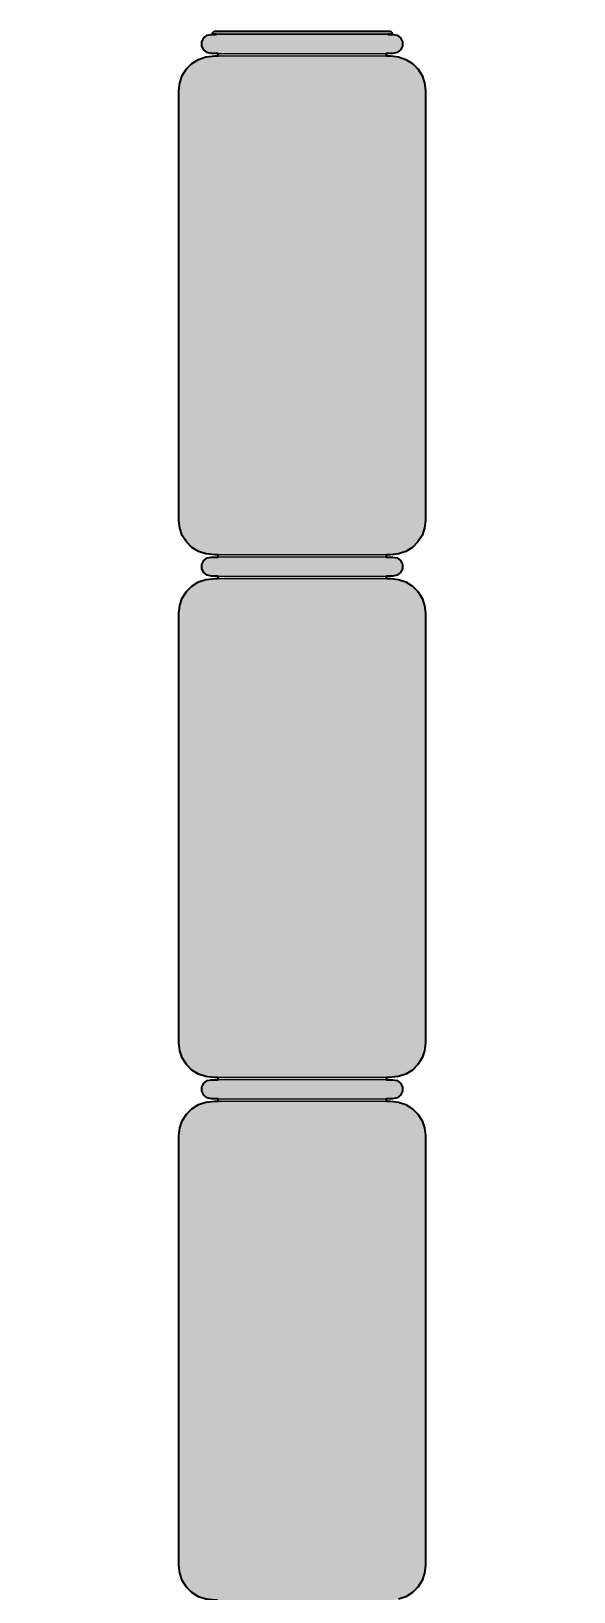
# Model space of a CAD drawing. Header units: millimetres. Extents: x -32 to 1847, y -56 to 3109.
# Drawn here: x 111 to 661, y 1526 to 3109 of the extents above; entities that cross this region are included whole.
import ezdxf

# ---------------------------------------------------------------- set-up
doc = ezdxf.new("R2010")
doc.units = ezdxf.units.MM
doc.layers.add('Blocks', color=7, linetype='Continuous')
doc.layers.add('Blocks$Fill', color=7, linetype='Continuous', true_color=0xffffff)
doc.layers.add('Blocks$Inner', color=7, linetype='Continuous', lineweight=25, true_color=0x007f00)
doc.layers.add('Blocks$Outline', color=7, linetype='Continuous', lineweight=35, true_color=0xff3f3f)

# ---------------------------------------------------------------- blocks, each defined once
blk = doc.blocks.new('Noctambule Floor 4 High Cylinder Floor Lamp Front')
at = {"layer": 'Blocks$Fill'}
blk.add_hatch(color=256, dxfattribs=at).paths.add_polyline_path([(327.8, 2174.4), (506.7, 2174.4), (508.2, 2172.9), (508.2, 2171.9), (507.7, 2171.4), (507.6, 2171.4), (504.1, 2171.4), (504.2, 2171.2), (508.9, 2171.2), (513.5, 2170.3), (513.5, 2170.3), (516.9, 2167.6), (518.7, 2163.7), (518.7, 2159.4), (516.9, 2155.5), (513.5, 2152.9), (509.1, 2151.9), (508.4, 2151.9), (502.1, 2151.9), (502.1, 2149.7), (501.8, 2149.7), (501.8, 2149.7), (501.9, 2149.7), (503, 2149.4), (507.1, 2149.4), (514.9, 2148.5), (522.3, 2145.9), (528.9, 2141.8), (534.5, 2136.2), (538.6, 2129.6), (541.2, 2122.2), (542, 2114.4), (542, 1678.4), (541.2, 1670.6), (538.6, 1663.2), (534.5, 1656.6), (528.9, 1651), (522.3, 1646.9), (514.9, 1644.3), (507.1, 1643.4), (505.2, 1643.4), (503, 1643.4), (502.1, 1643.2), (502.1, 1641.2), (508.9, 1641.2), (513.5, 1640.3), (516.9, 1637.6), (518.7, 1633.7), (518.7, 1629.4), (516.9, 1625.5), (513.5, 1622.9), (509.1, 1621.9), (508.4, 1621.9), (502.1, 1621.9), (502.1, 1619.7), (501.8, 1619.7), (501.9, 1619.7), (503, 1619.4), (507.1, 1619.4), (514.9, 1618.5), (522.3, 1615.9), (528.9, 1611.8), (534.5, 1606.2), (538.6, 1599.6), (541.2, 1592.2), (542, 1584.4), (542, 1148.4), (541.2, 1140.6), (538.6, 1133.2), (534.5, 1126.6), (528.9, 1121), (522.3, 1116.9), (514.9, 1114.3), (514.1, 1114.3), (505.2, 1113.4), (503, 1113.4), (502.1, 1113.2), (502.1, 1111.2), (508.9, 1111.2), (513.5, 1110.3), (516.9, 1107.6), (518.7, 1103.7), (518.7, 1099.4), (516.9, 1095.5), (513.5, 1092.9), (509.1, 1091.9), (508.4, 1091.9), (502.1, 1091.9), (502.1, 1089.7), (501.8, 1089.7), (501.9, 1089.7), (503, 1089.4), (507.1, 1089.4), (514.9, 1088.5), (522.3, 1085.9), (528.9, 1081.8), (534.5, 1076.2), (538.6, 1069.6), (541.2, 1062.2), (542, 1054.4), (542, 618.4), (541.2, 610.6), (538.6, 603.2), (534.5, 596.6), (528.9, 591), (522.3, 586.9), (514.9, 584.3), (507.1, 583.4), (505.2, 583.4), (503, 583.4), (502.1, 583.2), (502.1, 581.2), (509.2, 581.2), (509.4, 581.2), (513.6, 580.3), (517, 577.6), (518.8, 573.7), (518.8, 569.4), (517, 565.5), (513.6, 562.9), (513, 562.9), (509.1, 561.9), (507.8, 561.9), (502.1, 561.9), (502.1, 559.9), (503, 559.7), (507.1, 559.7), (514.9, 558.8), (522.3, 556.2), (528.9, 552.1), (534.5, 546.5), (538.6, 539.9), (541.2, 532.5), (542, 524.7), (542, 88.7), (541.2, 80.9), (538.6, 73.5), (534.5, 66.9), (528.9, 61.3), (522.3, 57.2), (514.9, 54.6), (507.1, 53.7), (505.2, 53.7), (503, 53.7), (502.1, 53.5), (502.1, 51.5), (509.2, 51.5), (509.4, 51.5), (513.6, 50.6), (517, 47.9), (518.8, 44), (518.8, 39.7), (517, 35.8), (513.6, 33.2), (513, 33.2), (509.1, 32.2), (509, 32.2), (507.6, 12.9), (507.3, 12.3), (506.6, 12), (691.9, 12), (692.4, 11.5), (692.4, 7.5), (691.9, 7), (691.6, 7), (667.7, 7), (667.7, 0), (667.3, 0), (642.7, 0), (642.7, 7), (576.9, 7), (576.9, 0), (576.5, 0), (551.9, 0), (551.9, 7), (429.9, 7), (429.9, 0), (429.5, 0), (404.9, 0), (404.9, 7), (283, 7), (283, 0), (282.6, 0), (258, 0), (258, 7), (192.2, 7), (192.2, 0), (191.8, 0), (167.2, 0), (167.2, 7), (142.9, 7), (142.4, 7.5), (142.4, 11.5), (142.9, 12), (143.2, 12), (329.5, 12), (328.9, 12.3), (328.6, 12.9), (327.1, 32.2), (324.8, 32.2), (320.6, 33.2), (317.2, 35.8), (315.4, 39.7), (315.4, 44), (317.2, 47.9), (320.6, 50.6), (325.3, 51.5), (326.7, 51.5), (332.1, 51.5), (332.1, 53.5), (331.2, 53.7), (328.7, 53.7), (320.1, 54.6), (319.3, 54.6), (311.9, 57.2), (305.3, 61.3), (299.7, 66.9), (295.6, 73.5), (293, 80.9), (292.1, 88.7), (292.1, 524.7), (293, 532.5), (295.6, 539.9), (299.7, 546.5), (305.3, 552.1), (311.9, 556.2), (319.3, 558.8), (320.1, 558.8), (328.5, 559.7), (330.6, 559.7), (331.2, 559.7), (332.1, 559.9), (332.1, 561.9), (324.8, 561.9), (320.6, 562.9), (317.2, 565.5), (315.4, 569.4), (315.4, 573.7), (317.2, 577.6), (320.6, 580.3), (325.3, 581.2), (326.7, 581.2), (332.1, 581.2), (332.1, 583.2), (331.2, 583.4), (328.7, 583.4), (320.1, 584.3), (319.3, 584.3), (311.9, 586.9), (305.3, 591), (299.7, 596.6), (295.6, 603.2), (293, 610.6), (292.1, 618.4), (292.1, 1054.4), (293, 1062.2), (295.6, 1069.6), (299.7, 1076.2), (305.3, 1081.8), (311.9, 1085.9), (319.3, 1088.5), (320.1, 1088.5), (328.5, 1089.4), (330.6, 1089.4), (331.5, 1089.4), (332.3, 1089.7), (332.4, 1089.7), (332.3, 1089.7), (332.1, 1089.7), (332.1, 1091.9), (325.1, 1091.9), (320.7, 1092.9), (317.3, 1095.5), (315.4, 1099.4), (315.4, 1103.7), (317.3, 1107.6), (320.7, 1110.3), (324.7, 1111.2), (325.1, 1111.2), (332.1, 1111.2), (332.1, 1113.2), (331.2, 1113.4), (328.7, 1113.4), (321.6, 1114.1), (320.1, 1114.3), (319.3, 1114.3), (311.9, 1116.9), (305.3, 1121), (299.7, 1126.6), (295.6, 1133.2), (293, 1140.6), (292.1, 1148.4), (292.1, 1584.4), (293, 1592.2), (295.6, 1599.6), (299.7, 1606.2), (305.3, 1611.8), (311.9, 1615.9), (319.3, 1618.5), (320.1, 1618.5), (328.5, 1619.4), (330.6, 1619.4), (331.5, 1619.4), (332.3, 1619.7), (332.4, 1619.7), (332.3, 1619.7), (332.1, 1619.7), (332.1, 1621.9), (325.1, 1621.9), (320.7, 1622.9), (317.3, 1625.5), (315.4, 1629.4), (315.4, 1633.7), (317.3, 1637.6), (320.7, 1640.3), (324.7, 1641.2), (325.1, 1641.2), (332.1, 1641.2), (332.1, 1643.2), (331.2, 1643.4), (328.7, 1643.4), (320.1, 1644.3), (319.3, 1644.3), (311.9, 1646.9), (305.3, 1651), (299.7, 1656.6), (295.6, 1663.2), (293, 1670.6), (292.1, 1678.4), (292.1, 2114.4), (293, 2122.2), (295.6, 2129.6), (299.7, 2136.2), (305.3, 2141.8), (311.9, 2145.9), (319.3, 2148.5), (320.1, 2148.5), (328.5, 2149.4), (330.6, 2149.4), (331.5, 2149.4), (332.3, 2149.7), (332.4, 2149.7), (332.3, 2149.7), (332.1, 2149.7), (332.1, 2151.9), (325.1, 2151.9), (320.7, 2152.9), (317.3, 2155.5), (315.4, 2159.4), (315.4, 2163.7), (317.3, 2167.6), (320.7, 2170.3), (324.7, 2171.2), (325.1, 2171.2), (330.3, 2171.2), (330.3, 2171.2), (330.2, 2171.3), (330, 2171.4), (326.8, 2171.4), (326.3, 2171.9), (326.3, 2172.9)], flags=0)
at = {"layer": 'Blocks$Inner'}
for points in [[(325.1, 2171.2), (324.7, 2171.2), (320.7, 2170.3), (317.3, 2167.6), (315.4, 2163.7), (315.4, 2159.4), (317.3, 2155.5), (320.7, 2152.9), (325.1, 2151.9), (326.4, 2151.9), (328.5, 2151.9), (331.5, 2151.9), (335.3, 2151.9), (339.8, 2151.9), (345.2, 2151.9), (351.2, 2151.9), (357.9, 2151.9), (365.1, 2151.9), (372.8, 2151.9), (381, 2151.9), (389.5, 2151.9), (398.2, 2151.9), (407.2, 2151.9), (416.2, 2151.9), (425.3, 2151.9), (434.3, 2151.9), (443.1, 2151.9), (451.7, 2151.9), (459.9, 2151.9), (467.7, 2151.9), (475, 2151.9), (481.8, 2151.9), (487.9, 2151.9), (493.4, 2151.9), (498.1, 2151.9), (503.7, 2151.9), (506.5, 2151.9), (508.4, 2151.9), (509.1, 2151.9), (513.5, 2152.9), (516.9, 2155.5), (518.7, 2159.4), (518.7, 2163.7), (516.9, 2167.6), (513.5, 2170.3), (513.5, 2170.3), (508.9, 2171.2), (507.5, 2171.2), (505.2, 2171.2), (502.1, 2171.2), (498.1, 2171.2), (491, 2171.2), (486.4, 2171.2), (481, 2171.2), (474.8, 2171.2), (467.8, 2171.2), (460.1, 2171.2), (451.7, 2171.2), (447.2, 2171.2), (440.2, 2171.2), (433, 2171.2), (423.1, 2171.2), (412.8, 2171.2), (407.7, 2171.2), (400, 2171.2), (392.3, 2171.2), (382.4, 2171.2), (372.8, 2171.2), (363.8, 2171.2), (355.6, 2171.2), (351.8, 2171.2), (346.5, 2171.2), (341.8, 2171.2), (336.3, 2171.2), (331.9, 2171.2), (330.1, 2171.2), (328, 2171.2), (326.4, 2171.2), (325.1, 2171.2), (320.7, 2170.3)], [(330.3, 2171.2), (330.3, 2171.2), (330.2, 2171.3), (330, 2171.4)], [(332.1, 2151.9), (332.1, 2149.7), (332.1, 2149.7), (332.3, 2149.7), (332.4, 2149.7), (332.3, 2149.7), (331.5, 2149.4)], [(502.1, 2151.9), (502.1, 2151.9), (502.1, 2149.7), (501.8, 2149.7), (501.8, 2149.7), (501.9, 2149.7), (503, 2149.4)], [(332.1, 1641.2), (332.1, 1643.2), (331.2, 1643.4), (331.2, 1643.4)], [(503, 1643.4), (502.1, 1643.2), (502.1, 1641.2)], [(331.5, 1619.4), (332.3, 1619.7), (332.4, 1619.7), (332.3, 1619.7), (332.1, 1619.7), (332.1, 1619.7), (332.1, 1621.9)], [(502.1, 1621.9), (502.1, 1619.7), (501.8, 1619.7), (501.9, 1619.7), (503, 1619.4)], [(332.1, 1111.2), (332.1, 1113.2), (331.2, 1113.4)], [(502.1, 1111.2), (502.1, 1113.2), (503, 1113.4)], [(305.3, 591), (299.7, 596.6), (295.6, 603.2), (293, 610.6), (292.1, 618.4), (292.1, 1054.4), (293, 1062.2), (295.6, 1069.6), (299.7, 1076.2), (305.3, 1081.8), (311.9, 1085.9), (319.3, 1088.5), (320.1, 1088.5), (328.5, 1089.4), (330.6, 1089.4), (333, 1089.4), (335.5, 1089.4), (338, 1089.4), (340.4, 1089.4), (342.8, 1089.4), (344.9, 1089.4), (349, 1089.4), (352.4, 1089.4), (357.7, 1089.4), (363.5, 1089.4), (370.9, 1089.4), (377.7, 1089.4), (383.8, 1089.4), (389.3, 1089.4), (394.2, 1089.4), (398.6, 1089.4), (402.5, 1089.4), (405.9, 1089.4), (411.8, 1089.4), (420.9, 1089.4), (430, 1089.4), (438.7, 1089.4), (446.1, 1089.4), (452.4, 1089.4), (457.7, 1089.4), (462.2, 1089.4), (466, 1089.4), (469.3, 1089.4), (472, 1089.4), (476.7, 1089.4), (483.2, 1089.4), (489, 1089.4), (497.4, 1089.4), (499.9, 1089.4), (502.6, 1089.4), (504.5, 1089.4), (505.7, 1089.4), (507.1, 1089.4), (507.1, 1089.4), (514.9, 1088.5), (522.3, 1085.9), (528.9, 1081.8), (534.5, 1076.2), (538.6, 1069.6), (541.2, 1062.2), (542, 1054.4), (542, 618.4), (541.2, 610.6), (538.6, 603.2), (534.5, 596.6), (528.9, 591)], [(331.5, 1089.4), (332.3, 1089.7), (332.4, 1089.7), (332.3, 1089.7), (332.1, 1089.7), (332.1, 1089.7), (332.1, 1091.9)], [(502.1, 1091.9), (502.1, 1089.7), (501.8, 1089.7), (501.9, 1089.7), (503, 1089.4)]]:
    blk.add_lwpolyline(points, dxfattribs=at)
for points in [[(507.6, 2171.4), (506.8, 2171.4), (505.1, 2171.4), (502.9, 2171.4), (500.5, 2171.4), (498, 2171.4), (495.5, 2171.4), (493.2, 2171.4), (491, 2171.4), (486.8, 2171.4), (483.3, 2171.4), (477.7, 2171.4), (471.6, 2171.4), (460.6, 2171.4), (452.6, 2171.4), (445.3, 2171.4), (438.9, 2171.4), (433.1, 2171.4), (428, 2171.4), (423.5, 2171.4), (419.6, 2171.4), (412.6, 2171.4), (407.5, 2171.4), (399.7, 2171.4), (392.1, 2171.4), (385, 2171.4), (379.1, 2171.4), (374.1, 2171.4), (369.8, 2171.4), (366.2, 2171.4), (363.1, 2171.4), (358, 2171.4), (350.9, 2171.4), (344.5, 2171.4), (339.6, 2171.4), (335.9, 2171.4), (333.1, 2171.4), (331.1, 2171.4), (329.7, 2171.4), (328.7, 2171.4), (327.9, 2171.4), (327.1, 2171.4), (326.8, 2171.4), (326.3, 2171.9), (326.3, 2172.9), (327.8, 2174.4), (328.5, 2174.4), (329.8, 2174.4), (330.8, 2174.4), (333.5, 2174.4), (338.2, 2174.4), (342.6, 2174.4), (347, 2174.4), (349.6, 2174.4), (356.6, 2174.4), (364.4, 2174.4), (370.7, 2174.4), (377.4, 2174.4), (382, 2174.4), (393.7, 2174.4), (401.3, 2174.4), (414.4, 2174.4), (421.5, 2174.4), (431.2, 2174.4), (441.4, 2174.4), (449, 2174.4), (455.9, 2174.4), (460.1, 2174.4), (467.3, 2174.4), (475.8, 2174.4), (483.5, 2174.4), (488.8, 2174.4), (495.4, 2174.4), (499, 2174.4), (503.6, 2174.4), (505.1, 2174.4), (506.4, 2174.4), (506.7, 2174.4), (508.2, 2172.9), (508.2, 2171.9), (507.7, 2171.4)], [(293, 1670.6), (292.1, 1678.4), (292.1, 2114.4), (293, 2122.2), (295.6, 2129.6), (299.7, 2136.2), (305.3, 2141.8), (311.9, 2145.9), (319.3, 2148.5), (320.1, 2148.5), (328.5, 2149.4), (330.6, 2149.4), (333, 2149.4), (335.5, 2149.4), (338, 2149.4), (340.4, 2149.4), (342.8, 2149.4), (344.9, 2149.4), (349, 2149.4), (352.4, 2149.4), (357.7, 2149.4), (363.5, 2149.4), (370.9, 2149.4), (377.7, 2149.4), (383.8, 2149.4), (389.3, 2149.4), (394.2, 2149.4), (398.6, 2149.4), (402.5, 2149.4), (405.9, 2149.4), (411.8, 2149.4), (420.9, 2149.4), (430, 2149.4), (438.7, 2149.4), (446.1, 2149.4), (452.4, 2149.4), (457.7, 2149.4), (462.2, 2149.4), (466, 2149.4), (469.3, 2149.4), (472, 2149.4), (476.7, 2149.4), (483.2, 2149.4), (489, 2149.4), (497.4, 2149.4), (499.9, 2149.4), (502.6, 2149.4), (504.5, 2149.4), (505.7, 2149.4), (507.1, 2149.4), (507.1, 2149.4), (514.9, 2148.5), (522.3, 2145.9), (528.9, 2141.8), (534.5, 2136.2), (538.6, 2129.6), (541.2, 2122.2), (542, 2114.4), (542, 1678.4), (541.2, 1670.6), (538.6, 1663.2), (534.5, 1656.6), (528.9, 1651), (522.3, 1646.9), (514.9, 1644.3), (507.1, 1643.4), (505.2, 1643.4), (503, 1643.4), (499.9, 1643.4), (496.1, 1643.4), (491.5, 1643.4), (486.1, 1643.4), (480.1, 1643.4), (473.5, 1643.4), (466.4, 1643.4), (458.8, 1643.4), (450.8, 1643.4), (442.4, 1643.4), (433.8, 1643.4), (425.1, 1643.4), (416.3, 1643.4), (407.5, 1643.4), (398.7, 1643.4), (390.2, 1643.4), (381.9, 1643.4), (373.9, 1643.4), (366.4, 1643.4), (359.4, 1643.4), (352.9, 1643.4), (347, 1643.4), (341.8, 1643.4), (337.3, 1643.4), (333.6, 1643.4), (330.7, 1643.4), (328.7, 1643.4), (320.1, 1644.3), (319.3, 1644.3), (311.9, 1646.9), (305.3, 1651), (299.7, 1656.6), (295.6, 1663.2)], [(508.9, 1641.2), (507.5, 1641.2), (505.2, 1641.2), (502.1, 1641.2), (498.1, 1641.2), (491, 1641.2), (486.4, 1641.2), (481, 1641.2), (474.8, 1641.2), (467.8, 1641.2), (460.1, 1641.2), (451.7, 1641.2), (447.2, 1641.2), (440.2, 1641.2), (433, 1641.2), (423.1, 1641.2), (412.8, 1641.2), (407.7, 1641.2), (400, 1641.2), (392.3, 1641.2), (382.4, 1641.2), (372.8, 1641.2), (363.8, 1641.2), (355.6, 1641.2), (351.8, 1641.2), (346.5, 1641.2), (341.8, 1641.2), (336.3, 1641.2), (331.9, 1641.2), (330.1, 1641.2), (328, 1641.2), (326.4, 1641.2), (325.1, 1641.2), (324.7, 1641.2), (320.7, 1640.3), (317.3, 1637.6), (315.4, 1633.7), (315.4, 1629.4), (317.3, 1625.5), (320.7, 1622.9), (325.1, 1621.9), (326.4, 1621.9), (328.5, 1621.9), (331.5, 1621.9), (335.3, 1621.9), (339.8, 1621.9), (345.2, 1621.9), (351.2, 1621.9), (357.9, 1621.9), (365.1, 1621.9), (372.8, 1621.9), (381, 1621.9), (389.5, 1621.9), (398.2, 1621.9), (407.2, 1621.9), (416.2, 1621.9), (425.3, 1621.9), (434.3, 1621.9), (443.1, 1621.9), (451.7, 1621.9), (459.9, 1621.9), (467.7, 1621.9), (475, 1621.9), (481.8, 1621.9), (487.9, 1621.9), (493.4, 1621.9), (498.1, 1621.9), (503.7, 1621.9), (506.5, 1621.9), (508.4, 1621.9), (509.1, 1621.9), (513.5, 1622.9), (516.9, 1625.5), (518.7, 1629.4), (518.7, 1633.7), (516.9, 1637.6), (513.5, 1640.3)], [(293, 1592.2), (295.6, 1599.6), (299.7, 1606.2), (305.3, 1611.8), (311.9, 1615.9), (319.3, 1618.5), (320.1, 1618.5), (328.5, 1619.4), (330.6, 1619.4), (333, 1619.4), (335.5, 1619.4), (338, 1619.4), (340.4, 1619.4), (342.8, 1619.4), (344.9, 1619.4), (349, 1619.4), (352.4, 1619.4), (357.7, 1619.4), (363.5, 1619.4), (370.9, 1619.4), (377.7, 1619.4), (383.8, 1619.4), (389.3, 1619.4), (394.2, 1619.4), (398.6, 1619.4), (402.5, 1619.4), (405.9, 1619.4), (411.8, 1619.4), (420.9, 1619.4), (430, 1619.4), (438.7, 1619.4), (446.1, 1619.4), (452.4, 1619.4), (457.7, 1619.4), (462.2, 1619.4), (466, 1619.4), (469.3, 1619.4), (472, 1619.4), (476.7, 1619.4), (483.2, 1619.4), (489, 1619.4), (497.4, 1619.4), (499.9, 1619.4), (502.6, 1619.4), (504.5, 1619.4), (505.7, 1619.4), (507.1, 1619.4), (507.1, 1619.4), (514.9, 1618.5), (522.3, 1615.9), (528.9, 1611.8), (534.5, 1606.2), (538.6, 1599.6), (541.2, 1592.2), (542, 1584.4), (542, 1148.4), (541.2, 1140.6), (538.6, 1133.2), (534.5, 1126.6), (528.9, 1121), (522.3, 1116.9), (514.9, 1114.3), (514.1, 1114.3), (505.2, 1113.4), (503, 1113.4), (499.9, 1113.4), (496.1, 1113.4), (491.5, 1113.4), (486.1, 1113.4), (480.1, 1113.4), (473.5, 1113.4), (466.4, 1113.4), (458.8, 1113.4), (450.8, 1113.4), (442.4, 1113.4), (433.8, 1113.4), (425.1, 1113.4), (416.3, 1113.4), (407.5, 1113.4), (398.7, 1113.4), (390.2, 1113.4), (381.9, 1113.4), (373.9, 1113.4), (366.4, 1113.4), (359.4, 1113.4), (352.9, 1113.4), (347, 1113.4), (341.8, 1113.4), (337.3, 1113.4), (333.6, 1113.4), (330.7, 1113.4), (328.7, 1113.4), (321.6, 1114.1), (320.1, 1114.3), (319.3, 1114.3), (311.9, 1116.9), (305.3, 1121), (299.7, 1126.6), (295.6, 1133.2), (293, 1140.6), (292.1, 1148.4), (292.1, 1584.4)], [(508.9, 1111.2), (507.5, 1111.2), (505.2, 1111.2), (502.1, 1111.2), (498.1, 1111.2), (491, 1111.2), (486.4, 1111.2), (481, 1111.2), (474.8, 1111.2), (467.8, 1111.2), (460.1, 1111.2), (451.7, 1111.2), (447.2, 1111.2), (440.2, 1111.2), (433, 1111.2), (423.1, 1111.2), (412.8, 1111.2), (407.7, 1111.2), (400, 1111.2), (392.3, 1111.2), (382.4, 1111.2), (372.8, 1111.2), (363.8, 1111.2), (355.6, 1111.2), (351.8, 1111.2), (346.5, 1111.2), (341.8, 1111.2), (336.3, 1111.2), (331.9, 1111.2), (330.1, 1111.2), (328, 1111.2), (326.4, 1111.2), (325.1, 1111.2), (324.7, 1111.2), (320.7, 1110.3), (317.3, 1107.6), (315.4, 1103.7), (315.4, 1099.4), (317.3, 1095.5), (320.7, 1092.9), (325.1, 1091.9), (326.4, 1091.9), (328.5, 1091.9), (331.5, 1091.9), (335.3, 1091.9), (339.8, 1091.9), (345.2, 1091.9), (351.2, 1091.9), (357.9, 1091.9), (365.1, 1091.9), (372.8, 1091.9), (381, 1091.9), (389.5, 1091.9), (398.2, 1091.9), (407.2, 1091.9), (416.2, 1091.9), (425.3, 1091.9), (434.3, 1091.9), (443.1, 1091.9), (451.7, 1091.9), (459.9, 1091.9), (467.7, 1091.9), (475, 1091.9), (481.8, 1091.9), (487.9, 1091.9), (493.4, 1091.9), (498.1, 1091.9), (503.7, 1091.9), (506.5, 1091.9), (508.4, 1091.9), (509.1, 1091.9), (513.5, 1092.9), (516.9, 1095.5), (518.7, 1099.4), (518.7, 1103.7), (516.9, 1107.6), (513.5, 1110.3), (513.5, 1110.3)]]:
    blk.add_lwpolyline(points, close=True, dxfattribs=at)
for points in [[(485.7, 2171.4), (485.6, 2171.2)], [(504.2, 2171.2), (504.1, 2171.4)]]:
    blk.add_open_spline(points, degree=1, dxfattribs=at)
at = {"layer": 'Blocks$Outline'}
for points in [[(332.1, 2151.9), (331.5, 2151.9), (328.5, 2151.9), (326.4, 2151.9), (325.1, 2151.9), (320.7, 2152.9), (317.3, 2155.5), (315.4, 2159.4), (315.4, 2163.7), (317.3, 2167.6), (320.7, 2170.3), (324.7, 2171.2), (325.1, 2171.2)], [(325.1, 2171.2), (326.4, 2171.2), (328, 2171.2), (330.1, 2171.2), (330.3, 2171.2)], [(330, 2171.4), (329.7, 2171.4), (328.7, 2171.4), (327.9, 2171.4), (327.1, 2171.4), (326.8, 2171.4), (326.3, 2171.9), (326.3, 2172.9), (327.8, 2174.4)], [(327.8, 2174.4), (328.5, 2174.4), (329.8, 2174.4), (330.8, 2174.4), (333.5, 2174.4), (338.2, 2174.4), (342.6, 2174.4), (347, 2174.4), (349.6, 2174.4), (356.6, 2174.4), (364.4, 2174.4), (370.7, 2174.4), (377.4, 2174.4), (382, 2174.4), (393.7, 2174.4), (401.3, 2174.4), (414.4, 2174.4), (421.5, 2174.4), (431.2, 2174.4), (441.4, 2174.4), (449, 2174.4), (455.9, 2174.4), (460.1, 2174.4), (467.3, 2174.4), (475.8, 2174.4), (483.5, 2174.4), (488.8, 2174.4), (495.4, 2174.4), (499, 2174.4), (503.6, 2174.4), (505.1, 2174.4), (506.4, 2174.4), (506.7, 2174.4)], [(330.2, 2171.3), (330, 2171.4)], [(330.3, 2171.2), (330.3, 2171.2), (330.2, 2171.3)], [(504.2, 2171.2), (505.2, 2171.2), (507.5, 2171.2), (508.9, 2171.2), (513.5, 2170.3), (513.5, 2170.3), (516.9, 2167.6), (518.7, 2163.7), (518.7, 2159.4), (516.9, 2155.5), (513.5, 2152.9), (509.1, 2151.9), (508.4, 2151.9), (506.5, 2151.9), (503.7, 2151.9), (502.1, 2151.9)], [(507.6, 2171.4), (506.8, 2171.4), (505.1, 2171.4), (504.1, 2171.4)], [(504.1, 2171.4), (504.2, 2171.2)], [(506.7, 2174.4), (508.2, 2172.9), (508.2, 2171.9)], [(508.2, 2171.9), (507.7, 2171.4), (507.6, 2171.4)], [(293, 1670.6), (292.1, 1678.4), (292.1, 2114.4), (293, 2122.2), (295.6, 2129.6), (299.7, 2136.2), (305.3, 2141.8), (311.9, 2145.9), (319.3, 2148.5), (320.1, 2148.5), (328.5, 2149.4), (330.6, 2149.4), (331.5, 2149.4)], [(331.5, 2149.4), (332.3, 2149.7), (332.4, 2149.7), (332.3, 2149.7), (332.1, 2149.7), (332.1, 2149.7), (332.1, 2151.9)], [(502.1, 2151.9), (502.1, 2149.7), (501.8, 2149.7), (501.8, 2149.7), (501.9, 2149.7), (503, 2149.4)], [(503, 2149.4), (504.5, 2149.4), (505.7, 2149.4), (507.1, 2149.4), (507.1, 2149.4), (514.9, 2148.5), (522.3, 2145.9), (528.9, 2141.8), (534.5, 2136.2), (538.6, 2129.6), (541.2, 2122.2), (542, 2114.4), (542, 1678.4), (541.2, 1670.6), (538.6, 1663.2), (534.5, 1656.6), (528.9, 1651), (522.3, 1646.9), (514.9, 1644.3), (507.1, 1643.4), (505.2, 1643.4), (503, 1643.4)], [(331.2, 1643.4), (330.7, 1643.4), (328.7, 1643.4), (320.1, 1644.3), (319.3, 1644.3), (311.9, 1646.9), (305.3, 1651), (299.7, 1656.6), (295.6, 1663.2), (293, 1670.6)], [(332.1, 1621.9), (331.5, 1621.9), (328.5, 1621.9), (326.4, 1621.9), (325.1, 1621.9), (320.7, 1622.9), (317.3, 1625.5), (315.4, 1629.4), (315.4, 1633.7), (317.3, 1637.6), (320.7, 1640.3), (324.7, 1641.2), (325.1, 1641.2), (326.4, 1641.2), (328, 1641.2), (330.1, 1641.2), (331.9, 1641.2), (332.1, 1641.2)], [(332.1, 1641.2), (332.1, 1643.2), (331.2, 1643.4)], [(503, 1643.4), (502.1, 1643.2), (502.1, 1641.2)], [(502.1, 1641.2), (505.2, 1641.2), (507.5, 1641.2), (508.9, 1641.2)], [(508.9, 1641.2), (513.5, 1640.3), (516.9, 1637.6), (518.7, 1633.7), (518.7, 1629.4), (516.9, 1625.5), (513.5, 1622.9), (509.1, 1621.9), (508.4, 1621.9), (506.5, 1621.9), (503.7, 1621.9), (502.1, 1621.9)], [(293, 1592.2), (295.6, 1599.6), (299.7, 1606.2), (305.3, 1611.8), (311.9, 1615.9), (319.3, 1618.5), (320.1, 1618.5), (328.5, 1619.4), (330.6, 1619.4), (331.5, 1619.4)], [(331.5, 1619.4), (332.3, 1619.7), (332.4, 1619.7), (332.3, 1619.7), (332.1, 1619.7), (332.1, 1619.7), (332.1, 1621.9)], [(502.1, 1621.9), (502.1, 1619.7), (501.8, 1619.7), (501.9, 1619.7), (503, 1619.4)], [(503, 1619.4), (504.5, 1619.4), (505.7, 1619.4), (507.1, 1619.4), (507.1, 1619.4), (514.9, 1618.5), (522.3, 1615.9), (528.9, 1611.8), (534.5, 1606.2), (538.6, 1599.6), (541.2, 1592.2), (542, 1584.4), (542, 1148.4), (541.2, 1140.6), (538.6, 1133.2), (534.5, 1126.6), (528.9, 1121), (522.3, 1116.9), (514.9, 1114.3), (514.1, 1114.3), (505.2, 1113.4), (503, 1113.4)], [(331.2, 1113.4), (330.7, 1113.4), (328.7, 1113.4), (321.6, 1114.1), (320.1, 1114.3), (319.3, 1114.3), (311.9, 1116.9), (305.3, 1121), (299.7, 1126.6), (295.6, 1133.2), (293, 1140.6), (292.1, 1148.4), (292.1, 1584.4), (293, 1592.2)], [(332.1, 1091.9), (331.5, 1091.9), (328.5, 1091.9), (326.4, 1091.9), (325.1, 1091.9), (320.7, 1092.9), (317.3, 1095.5), (315.4, 1099.4), (315.4, 1103.7), (317.3, 1107.6), (320.7, 1110.3), (324.7, 1111.2), (325.1, 1111.2), (326.4, 1111.2), (328, 1111.2), (330.1, 1111.2), (331.9, 1111.2), (332.1, 1111.2)], [(332.1, 1113.2), (331.2, 1113.4)], [(332.1, 1111.2), (332.1, 1113.2)], [(503, 1113.4), (502.1, 1113.2)], [(502.1, 1113.2), (502.1, 1111.2)], [(502.1, 1111.2), (502.1, 1111.2), (505.2, 1111.2), (507.5, 1111.2), (508.9, 1111.2)], [(508.9, 1111.2), (513.5, 1110.3), (513.5, 1110.3), (516.9, 1107.6), (518.7, 1103.7), (518.7, 1099.4), (516.9, 1095.5), (513.5, 1092.9), (509.1, 1091.9), (508.4, 1091.9), (506.5, 1091.9), (503.7, 1091.9), (502.1, 1091.9)], [(331.2, 583.4), (330.7, 583.4), (328.7, 583.4), (320.1, 584.3), (319.3, 584.3), (311.9, 586.9), (305.3, 591), (299.7, 596.6), (295.6, 603.2), (293, 610.6), (292.1, 618.4), (292.1, 1054.4), (293, 1062.2), (295.6, 1069.6), (299.7, 1076.2), (305.3, 1081.8), (311.9, 1085.9), (319.3, 1088.5), (320.1, 1088.5), (328.5, 1089.4), (330.6, 1089.4), (331.5, 1089.4)], [(331.5, 1089.4), (332.3, 1089.7), (332.4, 1089.7), (332.3, 1089.7), (332.1, 1089.7), (332.1, 1089.7), (332.1, 1091.9)], [(502.1, 1091.9), (502.1, 1089.7), (501.8, 1089.7), (501.9, 1089.7), (503, 1089.4)], [(503, 1089.4), (504.5, 1089.4), (505.7, 1089.4), (507.1, 1089.4), (507.1, 1089.4), (514.9, 1088.5), (522.3, 1085.9), (528.9, 1081.8), (534.5, 1076.2), (538.6, 1069.6), (541.2, 1062.2), (542, 1054.4), (542, 618.4), (541.2, 610.6), (538.6, 603.2), (534.5, 596.6), (528.9, 591), (522.3, 586.9), (514.9, 584.3)]]:
    blk.add_lwpolyline(points, dxfattribs=at)

msp = doc.modelspace()

# ---------------------------------------------------------------- block references
at = {"layer": 'Blocks'}
msp.add_blockref('Noctambule Floor 4 High Cylinder Floor Lamp Front', (-31.8, 934.2), dxfattribs=at)

doc.saveas('drawing.dxf')
